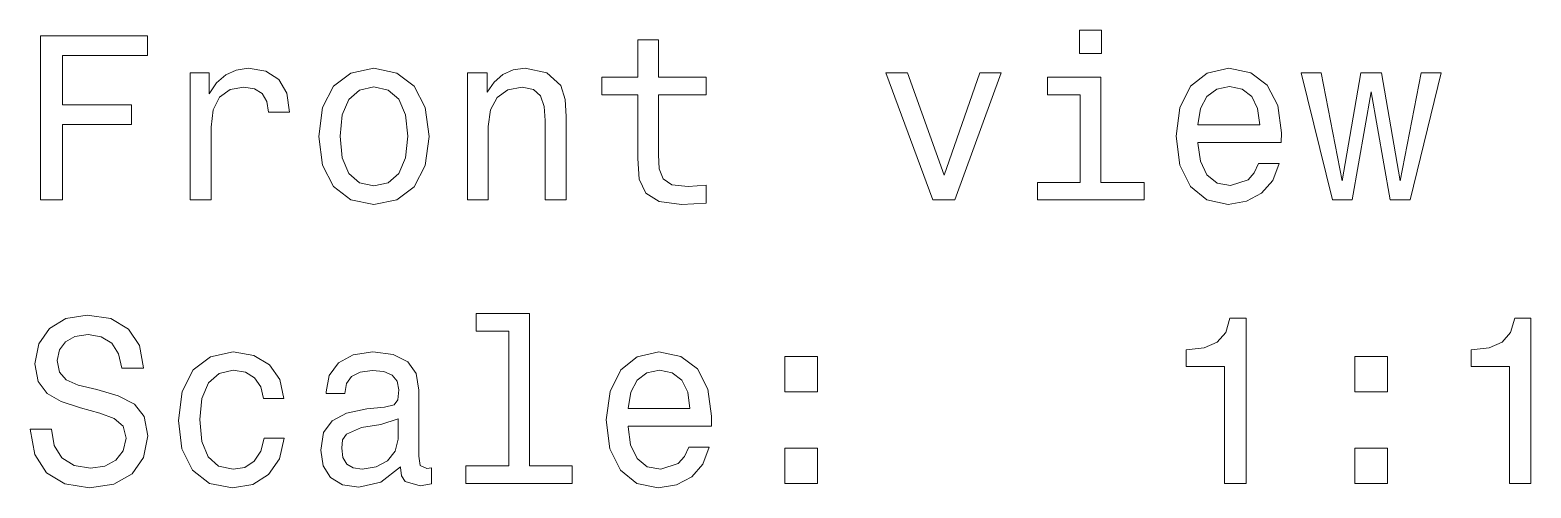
# Model space of a CAD drawing. Extents: x 152 to 268, y -24 to 157.
# Drawn here: x 213.98 to 245.97, y -23.87 to -14.11 of the extents above.
import ezdxf

# ---------------------------------------------------------------- set-up
doc = ezdxf.new("R2010")
doc.units = 0

msp = doc.modelspace()

# ---------------------------------------------------------------- linework, layer by layer
at = {"color": 7, "lineweight": 13}
for points in [[(214.206879, -17.730713), (214.675903, -17.730713), (214.675903, -16.121923), (216.148529, -16.121923), (216.148529, -15.703335), (214.675903, -15.703335), (214.675903, -14.654345), (216.48642, -14.654345), (216.48642, -14.230713), (214.206879, -14.230713)], [(226.935989, -15.49152), (226.935989, -16.848148), (226.966248, -17.286909), (227.107452, -17.589502), (227.389877, -17.766016), (227.868988, -17.826534), (228.393478, -17.801317), (228.393478, -17.418034), (228.010193, -17.448292), (227.662216, -17.407946), (227.475616, -17.281866), (227.394928, -17.070049), (227.379791, -16.772499), (227.379791, -15.49152), (228.393478, -15.49152), (228.393478, -15.113277), (227.379791, -15.113277), (227.379791, -14.321491), (226.935989, -14.321491), (226.935989, -15.113277), (226.169418, -15.113277), (226.169418, -15.49152)], [(236.820709, -14.109675), (236.3517, -14.109675), (236.3517, -14.613998), (236.820709, -14.613998)], [(217.399246, -17.730713), (217.843048, -17.730713), (217.843048, -16.182442), (217.888443, -15.809243), (218.024612, -15.541952), (218.246506, -15.380569), (218.544052, -15.325093), (218.765961, -15.360395), (218.932388, -15.46126), (219.033249, -15.63273), (219.068558, -15.864718), (219.517395, -15.864718), (219.456879, -15.456217), (219.290451, -15.16371), (219.013077, -14.987197), (218.634842, -14.926678), (218.377625, -14.967024), (218.155731, -15.067888), (217.959045, -15.239359), (217.802704, -15.471347), (217.802704, -15.022499), (217.399246, -15.022499)], [(220.137726, -16.379128), (220.218414, -16.994402), (220.450394, -17.448292), (220.818558, -17.730713), (221.31279, -17.826534), (221.801987, -17.730713), (222.170135, -17.453335), (222.40213, -16.999445), (222.487869, -16.379128), (222.40213, -15.763854), (222.170135, -15.30492), (221.801987, -15.027543), (221.31279, -14.926678), (220.818558, -15.027543), (220.450394, -15.309963), (220.218414, -15.763854)], [(223.304871, -17.730713), (223.748672, -17.730713), (223.748672, -16.167313), (223.794052, -15.809243), (223.940308, -15.546995), (224.167252, -15.385612), (224.469849, -15.325093), (224.711929, -15.375525), (224.86322, -15.511693), (224.938873, -15.738638), (224.964081, -16.041231), (224.964081, -17.730713), (225.407898, -17.730713), (225.407898, -15.950454), (225.387726, -15.592384), (225.296936, -15.294834), (224.99939, -15.022499), (224.535416, -14.926678), (224.278214, -14.961981), (224.061356, -15.057802), (223.874756, -15.219186), (223.7285, -15.436045), (223.7285, -15.022499), (223.304871, -15.022499)], [(233.224899, -17.730713), (233.693909, -17.730713), (234.682388, -15.022499), (234.22345, -15.022499), (233.461929, -17.206217), (232.685272, -15.022499), (232.221298, -15.022499)], [(238.873306, -16.505209), (240.648529, -16.505209), (240.653564, -16.298437), (240.572876, -15.718465), (240.350983, -15.284747), (239.997955, -15.022499), (239.528931, -14.926678), (239.069992, -15.027543), (238.716965, -15.309963), (238.490021, -15.768897), (238.409332, -16.374084), (238.484985, -16.994402), (238.711929, -17.448292), (239.059906, -17.730713), (239.513794, -17.826534), (239.907166, -17.760973), (240.229935, -17.589502), (240.466965, -17.317167), (240.603134, -16.954056), (240.164368, -16.954056), (240.073593, -17.155785), (239.942474, -17.307081), (239.569275, -17.42812), (239.281815, -17.372644), (239.064957, -17.196131), (238.923737, -16.908667), (238.873306, -16.520338)], [(242.161499, -17.730713), (242.564957, -15.431001), (242.968414, -17.730713), (243.392044, -17.730713), (244.057739, -15.022499), (243.629074, -15.022499), (243.180222, -17.322212), (242.781815, -15.022499), (242.343048, -15.022499), (241.944641, -17.322212), (241.495789, -15.022499), (241.072159, -15.022499), (241.737854, -17.730713)], [(220.591614, -16.374084), (220.636993, -15.920195), (220.778214, -15.592384), (221.005157, -15.390656), (221.31279, -15.32005), (221.615387, -15.390656), (221.842331, -15.587341), (221.983536, -15.920195), (222.033966, -16.374084), (221.983536, -16.833019), (221.842331, -17.165871), (221.615387, -17.367601), (221.31279, -17.433163), (221.005157, -17.367601), (220.778214, -17.165871), (220.636993, -16.833019)], [(236.805588, -17.357513), (236.805588, -15.113277), (235.665817, -15.113277), (235.665817, -15.49152), (236.361786, -15.49152), (236.361786, -17.357513), (235.45401, -17.357513), (235.45401, -17.730713), (237.72345, -17.730713), (237.72345, -17.357513)], [(238.873306, -16.13201), (238.928787, -15.784027), (239.064957, -15.526822), (239.271729, -15.370482), (239.544067, -15.315006), (239.811356, -15.370482), (240.018127, -15.526822), (240.144196, -15.784027), (240.18959, -16.13201)], [(214.443909, -22.622643), (213.984985, -22.622643), (214.085846, -23.157225), (214.338013, -23.550596), (214.726334, -23.787628), (215.250824, -23.873363), (215.770279, -23.792671), (216.158615, -23.57077), (216.405731, -23.222788), (216.496506, -22.763853), (216.420853, -22.350309), (216.209045, -22.083017), (215.866104, -21.906506), (215.407166, -21.775381), (215.013794, -21.67956), (214.756592, -21.568607), (214.610336, -21.407225), (214.564957, -21.155064), (214.610336, -20.928118), (214.74147, -20.756649), (214.943192, -20.640656), (215.220566, -20.600309), (215.502991, -20.650742), (215.724899, -20.786907), (215.871155, -21.013853), (215.941757, -21.321491), (216.400681, -21.321491), (216.400681, -21.311403), (216.319992, -20.837341), (216.082962, -20.484314), (215.709763, -20.262413), (215.205444, -20.186764), (214.751556, -20.262413), (214.398529, -20.474228), (214.171585, -20.802038), (214.090881, -21.22567), (214.156448, -21.60391), (214.348099, -21.861116), (214.650681, -22.032585), (215.064224, -22.16371), (215.472733, -22.279703), (215.780365, -22.390654), (215.966965, -22.552038), (216.032532, -22.814285), (215.972015, -23.081577), (215.815674, -23.283306), (215.578644, -23.409386), (215.270996, -23.449732), (214.92807, -23.394257), (214.665817, -23.232874), (214.49939, -22.970625)], [(224.187424, -20.529703), (224.187424, -23.404343), (223.274612, -23.404343), (223.274612, -23.777542), (225.539017, -23.777542), (225.539017, -23.404343), (224.631241, -23.404343), (224.631241, -20.156506), (223.49147, -20.156506), (223.49147, -20.529703)], [(239.438156, -23.777542), (239.897079, -23.777542), (239.897079, -20.252327), (239.554138, -20.252327), (239.463364, -20.559963), (239.281815, -20.766735), (239.004425, -20.887772), (238.621155, -20.928118), (238.621155, -21.286188), (239.438156, -21.286188)], [(245.510193, -23.777542), (245.969131, -23.777542), (245.969131, -20.252327), (245.62619, -20.252327), (245.535416, -20.559963), (245.353851, -20.766735), (245.076477, -20.887772), (244.693192, -20.928118), (244.693192, -21.286188), (245.510193, -21.286188)], [(218.957596, -21.967024), (219.396362, -21.967024), (219.305588, -21.563564), (219.08873, -21.245842), (218.750824, -21.049156), (218.312073, -20.973507), (217.827927, -21.074371), (217.459763, -21.356792), (217.227783, -21.815727), (217.147079, -22.431), (217.222733, -23.041231), (217.449677, -23.495121), (217.807739, -23.777542), (218.296936, -23.873363), (218.730652, -23.797714), (219.068558, -23.585899), (219.300537, -23.253046), (219.401413, -22.809242), (218.977783, -22.809242), (218.90213, -23.091663), (218.76091, -23.303478), (218.559189, -23.434603), (218.312073, -23.474949), (218.004425, -23.409386), (217.782532, -23.207657), (217.646362, -22.879848), (217.600967, -22.415871), (217.646362, -21.961981), (217.787567, -21.634171), (218.014526, -21.432442), (218.312073, -21.361835), (218.57431, -21.407225), (218.770996, -21.52322), (218.90213, -21.714863)], [(221.877625, -23.424517), (221.877625, -23.439646), (221.902847, -23.611116), (221.9785, -23.732153), (222.296219, -23.827974), (222.543335, -23.787628), (222.543335, -23.444689), (222.437424, -23.459818), (222.296219, -23.394257), (222.270996, -23.192528), (222.270996, -21.79051), (222.21048, -21.432442), (222.033966, -21.180281), (221.726334, -21.028984), (221.292618, -20.973507), (220.868988, -21.034027), (220.556305, -21.205496), (220.359619, -21.472788), (220.294052, -21.825813), (220.294052, -21.856071), (220.692474, -21.856071), (220.727783, -21.644257), (220.83873, -21.49296), (221.020279, -21.402182), (221.277481, -21.366879), (221.524612, -21.392096), (221.701126, -21.467743), (221.807022, -21.598867), (221.842331, -21.780424), (221.822159, -21.992239), (221.74147, -22.098146), (221.539734, -22.148579), (221.161499, -22.188925), (220.727783, -22.279703), (220.420135, -22.441086), (220.238586, -22.693249), (220.183105, -23.066446), (220.233536, -23.3993), (220.389877, -23.646418), (220.642044, -23.802759), (220.990021, -23.858234), (221.459045, -23.752325)], [(226.729218, -22.552038), (228.504425, -22.552038), (228.509476, -22.345266), (228.428787, -21.765295), (228.206879, -21.331577), (227.853851, -21.069328), (227.384842, -20.973507), (226.925903, -21.074371), (226.572876, -21.356792), (226.345932, -21.815727), (226.265244, -22.420914), (226.340881, -23.041231), (226.567841, -23.495121), (226.915817, -23.777542), (227.369705, -23.873363), (227.763077, -23.807802), (228.085846, -23.636332), (228.322876, -23.363997), (228.459045, -23.000885), (228.020279, -23.000885), (227.929504, -23.202614), (227.798386, -23.35391), (227.425186, -23.474949), (227.137726, -23.419474), (226.920853, -23.24296), (226.779648, -22.955496), (226.729218, -22.567167)], [(230.072876, -21.82077), (230.768845, -21.82077), (230.768845, -21.069328), (230.072876, -21.069328)], [(242.216965, -21.82077), (242.912933, -21.82077), (242.912933, -21.069328), (242.216965, -21.069328)], [(226.729218, -22.178839), (226.784698, -21.830856), (226.920853, -21.573652), (227.127625, -21.417313), (227.399963, -21.361835), (227.667252, -21.417313), (227.874023, -21.573652), (228.000107, -21.830856), (228.045502, -22.178839)], [(221.827194, -22.829414), (221.766678, -23.091663), (221.605301, -23.293392), (221.36322, -23.424517), (221.065674, -23.469906), (220.874023, -23.444689), (220.737869, -23.363997), (220.65213, -23.222788), (220.626907, -23.026102), (220.647079, -22.849588), (220.727783, -22.723507), (221.050537, -22.582296), (221.459045, -22.521778), (221.827194, -22.400742)], [(230.072876, -23.777542), (230.768845, -23.777542), (230.768845, -23.026102), (230.072876, -23.026102)], [(242.216965, -23.777542), (242.912933, -23.777542), (242.912933, -23.026102), (242.216965, -23.026102)]]:
    msp.add_lwpolyline(points, close=True, dxfattribs=at)

doc.saveas('drawing.dxf')
